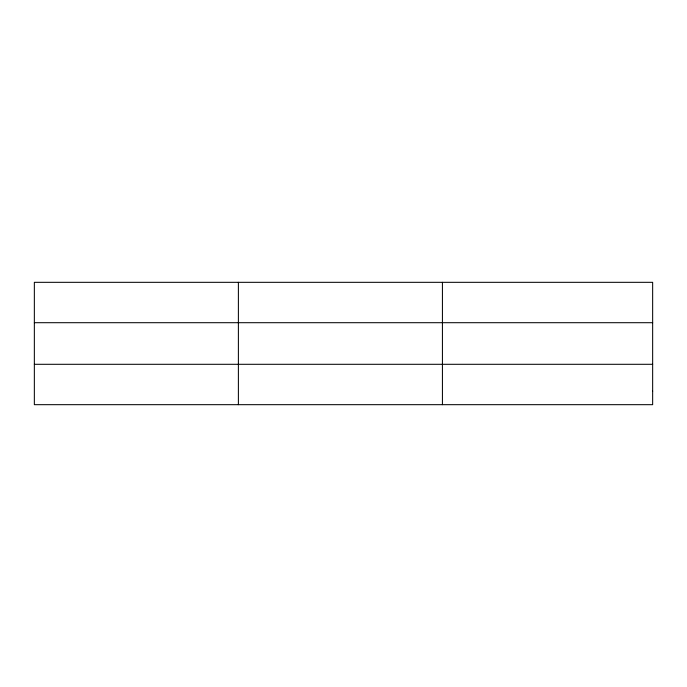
<?xml version="1.0" encoding="UTF-8"?>
<svg xmlns="http://www.w3.org/2000/svg" width="687" height="687" viewBox="0 0 687 687"><rect width="100%" height="100%" fill="white"/><g stroke="black" fill="none" stroke-linecap="round" stroke-linejoin="round"><path stroke-width="1.03" d="M238.389 404.677L238.389 282.323M442.428 404.677L442.428 282.323M34.35 322.701L652.65 322.701M34.35 364.299L652.65 364.299M652.65 391.221L652.65 404.677L34.35 404.677L34.35 282.323L652.65 282.323L652.65 391.221"/></g></svg>
